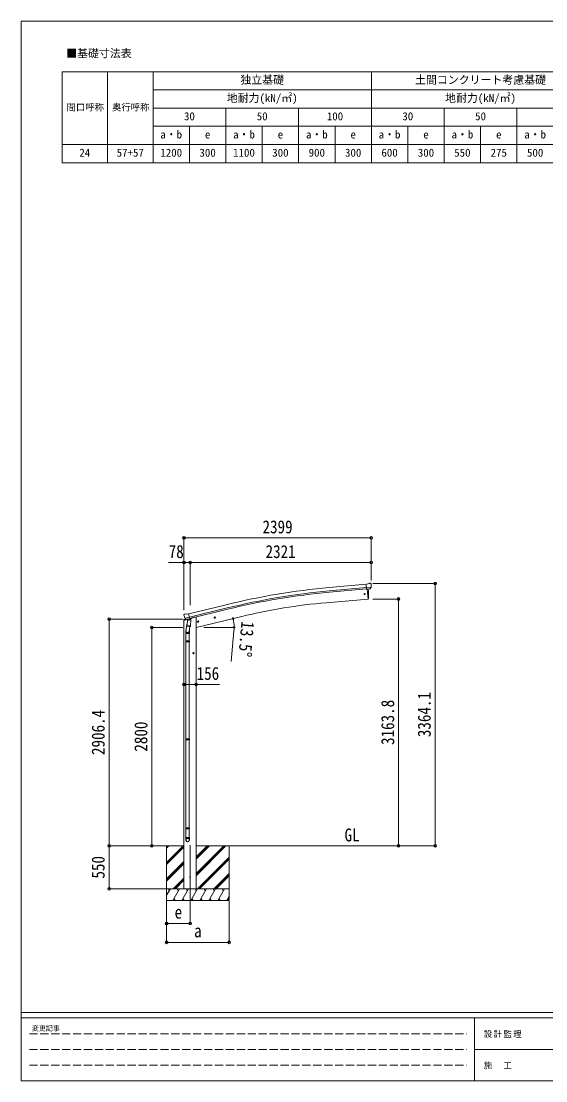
# Model space of a CAD drawing. Units: millimetres at full size, with parts at other scales. Extents: x -9783 to 9892, y -6828 to 6752.
# Drawn here: x -9783 to -3056, y -6828 to 6752 of the extents above; entities that cross this region are included whole.
import ezdxf
from ezdxf.enums import TextEntityAlignment as Align

# ---------------------------------------------------------------- set-up
doc = ezdxf.new("R2010")
doc.units = ezdxf.units.MM
doc.header["$LTSCALE"] = 35
doc.header["$PDMODE"] = 32
doc.header["$PDSIZE"] = 35
doc.linetypes.add('DASHED3', pattern=[4, 3, -1])
for name, color, linetype, lineweight in [('0-0_0', 7, 'Continuous', 9), ('0-1_本体', 4, 'Continuous', 9), ('0-2_部品', 7, 'Continuous', 9), ('0-8_PARTS2', 2, 'Continuous', 9), ('0-A_寸法', 6, 'Continuous', 9), ('1-0_FRAME', 7, 'Continuous', 18), ('F-0_240', 7, 'Continuous', 9)]:
    doc.layers.add(name, color=color, linetype=linetype, lineweight=lineweight)
doc.styles.add('ＭＳ ゴシック', font='')
doc.styles.get('ＭＳ ゴシック').set_extended_font_data('MS Gothic')

msp = doc.modelspace()

# ---------------------------------------------------------------- linework, layer by layer
at = {"layer": '0-0_0', "color": 6}
for p, q in [((-4474.46, -3817.2), (-4474.46, -453.1)), ((-4943.47, -653.4), (-4943.47, -3817.2))]:
    msp.add_line(p, q, dxfattribs=at)
at = {"layer": '0-0_0'}
for p, q in [((-8291.7, -3817.2), (-7695.36, -3817.2)), ((-7917.61, -3817.2), (-7917.61, -4517.2)), ((-7917.61, -4028.42), (-7706.38, -3817.2)), ((-7917.61, -3844.58), (-7890.23, -3817.2)), ((-7917.61, -3830.44), (-7904.37, -3817.2)), ((-7917.61, -4042.57), (-7695.36, -3820.32)), ((-7917.61, -4056.71), (-7695.36, -3834.46)), ((-7539.86, -3817.2), (-5217.77, -3817.2)), ((-7539.86, -4199.46), (-7157.6, -3817.2)), ((-7539.86, -4171.17), (-7185.88, -3817.2)), ((-7539.86, -4185.31), (-7171.74, -3817.2)), ((-7539.86, -3987.33), (-7369.73, -3817.2)), ((-7539.86, -3973.18), (-7383.87, -3817.2)), ((-7539.86, -3959.04), (-7398.01, -3817.2)), ((-7117.61, -3817.2), (-7117.61, -4517.2)), ((-7917.61, -4240.55), (-7695.36, -4018.31)), ((-7917.61, -4254.7), (-7695.36, -4032.45)), ((-7917.61, -4268.84), (-7695.36, -4046.59)), ((-7523.75, -4367.2), (-7117.61, -3961.06)), ((-7509.61, -4367.2), (-7117.61, -3975.2)), ((-7495.47, -4367.2), (-7117.61, -3989.34)), ((-7311.62, -4367.2), (-7117.61, -4173.19)), ((-7297.48, -4367.2), (-7117.61, -4187.33)), ((-7283.34, -4367.2), (-7117.61, -4201.47)), ((-7832.12, -4367.2), (-7695.36, -4230.44)), ((-7817.98, -4367.2), (-7695.36, -4244.58)), ((-7803.84, -4367.2), (-7695.36, -4258.72)), ((-7917.61, -4451.03), (-7869.21, -4367.19)), ((-7117.61, -4367.2), (-7917.61, -4367.2)), ((-7884.21, -4393.18), (-7899.21, -4367.19)), ((-7840.34, -4517.19), (-7753.74, -4367.2)), ((-7768.74, -4393.18), (-7783.75, -4367.2)), ((-7724.88, -4517.2), (-7638.27, -4367.2)), ((-7653.27, -4393.18), (-7668.27, -4367.2)), ((-7609.4, -4517.2), (-7522.8, -4367.2)), ((-7537.8, -4393.18), (-7552.8, -4367.19)), ((-7493.93, -4517.2), (-7407.33, -4367.2)), ((-7422.33, -4393.18), (-7437.33, -4367.2)), ((-7378.46, -4517.2), (-7291.86, -4367.2)), ((-7321.86, -4367.2), (-7306.86, -4393.18)), ((-7262.99, -4517.2), (-7176.39, -4367.2)), ((-7191.39, -4393.18), (-7206.39, -4367.2)), ((-7147.52, -4517.2), (-7117.61, -4465.39)), ((-7917.61, -4517.2), (-7117.61, -4517.2)), ((-7825.35, -4491.22), (-7810.35, -4517.19)), ((-7709.88, -4491.21), (-7694.88, -4517.2)), ((-7594.41, -4491.22), (-7579.41, -4517.2)), ((-7478.94, -4491.22), (-7463.94, -4517.2)), ((-7363.47, -4491.22), (-7348.47, -4517.2)), ((-7248, -4491.22), (-7233, -4517.2)), ((-7132.53, -4491.22), (-7117.53, -4517.2))]:
    msp.add_line(p, q, dxfattribs=at)
at = {"layer": '0-1_本体'}
for p, q in [((-5835.79, -507.2), (-5358.48, -463.88)), ((-5831.89, -550.24), (-5354.77, -506.93)), ((-5830.37, -566.95), (-5353.25, -523.65)), ((-5346.04, -525.81), (-5334.87, -653.41)), ((-5872.82, -700.48), (-5334.87, -653.41)), ((-7635.34, -843.6), (-7152.49, -726.03)), ((-7142.26, -768.02), (-7625.28, -885.52)), ((-7621.33, -901.95), (-7138.29, -784.33)), ((-7695.36, -926.9), (-7695.36, -4367.2)), ((-7559.86, -887.2), (-7593.37, -895.24)), ((-7539.36, -887.2), (-7559.86, -887.2)), ((-7539.86, -1017.2), (-6954.19, -876.59)), ((-7539.36, -887.2), (-7539.36, -4367.2))]:
    msp.add_line(p, q, dxfattribs=at)
at = {"layer": '0-1_本体', "color": 6}
msp.add_line((-7539.36, -1747.38), (-7695.36, -1747.38), dxfattribs=at)
at = {"layer": '0-1_本体'}
for centre, radius, start, end in [((-5021.78, -9475.77), 9005.44, 95.18612, 103.68612), ((-5021.78, -9475.77), 8962.23, 95.18612, 103.68612), ((-5021.78, -9475.77), 8945.44, 95.18612, 103.68612), ((-5227.84, -8068.78), 7396.48, 95.00259, 103.49741)]:
    msp.add_arc(centre, radius, start, end, dxfattribs=at)
at = {"layer": '0-2_部品'}
for p, q in [((-5332.1, -459.43), (-5358.67, -461.76)), ((-5353.01, -526.42), (-5358.67, -461.76)), ((-5295.8, -501.72), (-5354.72, -506.88)), ((-5343.05, -525.55), (-5353.01, -526.42)), ((-5346.04, -525.81), (-5334.87, -653.41)), ((-5332.1, -459.43), (-5320.38, -452.67)), ((-5305.48, -451.08), (-5319.14, -452.27)), ((-5309.44, -522.61), (-5317.15, -523.28)), ((-5307.05, -521.21), (-5296.12, -502.27)), ((-5296.34, -456.83), (-5301.83, -452.23)), ((-5295.28, -458.87), (-5295.16, -460.22)), ((-5334.87, -653.41), (-5332.81, -653.16)), ((-7697.92, -927.52), (-7655.22, -917.26)), ((-7697.92, -920.63), (-7697.92, -927.52)), ((-7696.8, -859.18), (-7696.52, -860.33)), ((-7692.58, -850.61), (-7696.44, -856.9)), ((-7669.42, -911.42), (-7695.62, -917.71)), ((-7689.48, -848.36), (-7676.3, -845.19)), ((-7682.74, -899.49), (-7625.24, -885.68)), ((-7665.89, -914.4), (-7682.27, -899.91)), ((-7661.74, -847.87), (-7675, -845.17)), ((-7663.18, -914.97), (-7655.66, -913.16)), ((-7662.35, -914.86), (-7660.82, -914.49)), ((-7661.74, -847.87), (-7635.81, -841.64)), ((-7660.82, -914.49), (-7624.11, -905.68)), ((-7658.98, -914.72), (-7659.03, -915.46)), ((-7658.27, -916.5), (-7632.46, -922.94)), ((-7651.36, -921.85), (-7656.03, -988.69)), ((-7605.67, -925.05), (-7651.36, -921.85)), ((-7649.58, -918.67), (-7649.81, -921.96)), ((-7630.06, -907.51), (-7631.08, -922.11)), ((-7624.11, -905.68), (-7622.58, -905.32)), ((-7621.03, -903.21), (-7620.08, -903.28)), ((-7620.08, -903.28), (-7606.77, -918.59)), ((-7616.09, -907.87), (-7597.2, -903.34)), ((-7610.34, -991.88), (-7605.67, -925.05)), ((-7606.77, -918.59), (-7607.21, -924.94)), ((-7593.37, -895.16), (-7593.37, -898.47)), ((-7525.05, -944.74), (-7505.6, -940.07)), ((-7520.49, -936.96), (-7522.62, -944.15)), ((-7513.2, -935.21), (-7520.49, -936.96)), ((-7512.99, -952.13), (-7517.66, -932.68)), ((-7508.03, -940.65), (-7513.2, -935.21)), ((-7510.16, -947.85), (-7508.03, -940.65)), ((-7311.13, -893.38), (-7291.68, -888.71)), ((-7306.57, -885.6), (-7308.7, -892.8)), ((-7299.27, -883.85), (-7306.57, -885.6)), ((-7299.07, -900.77), (-7303.74, -881.32)), ((-7294.11, -889.29), (-7299.27, -883.85)), ((-7296.24, -896.49), (-7294.11, -889.29)), ((-7672.36, -1097.25), (-7672.36, -1062.9)), ((-7654.3, -963.92), (-7670.21, -1060.09)), ((-7656.89, -1001.15), (-7656.02, -988.69)), ((-7656.49, -1002.51), (-7656.5, -1002.51)), ((-7610.34, -991.88), (-7656.03, -988.69)), ((-7655.05, -1003.29), (-7613.35, -1006.21)), ((-7618.78, -1005.83), (-7629.51, -1069.41)), ((-7626.36, -1062.6), (-7626.36, -1097.25)), ((-7610.35, -991.88), (-7611.24, -1004.58)), ((-7626.36, -1097.25), (-7672.36, -1097.25)), ((-7672.36, -1193.25), (-7671.36, -1191.25)), ((-7626.36, -1193.25), (-7672.36, -1193.25)), ((-7626.36, -1201.25), (-7672.36, -1201.25)), ((-7627.36, -1191.25), (-7671.36, -1191.25)), ((-7627.36, -1203.25), (-7671.36, -1203.25)), ((-7670.36, -1097.25), (-7670.36, -1191.25)), ((-7670.36, -1203.25), (-7670.36, -2447.44)), ((-7628.36, -1097.25), (-7628.36, -1191.25)), ((-7628.36, -1203.25), (-7628.36, -2447.44)), ((-7626.36, -1193.25), (-7627.36, -1191.25)), ((-7626.36, -1201.25), (-7627.36, -1203.25)), ((-7626.36, -1193.25), (-7626.36, -1201.25)), ((-7563.86, -1347.31), (-7583.86, -1347.31)), ((-7573.86, -1339.81), (-7580.36, -1343.56)), ((-7580.36, -1343.56), (-7580.36, -1351.07)), ((-7580.36, -1351.07), (-7573.86, -1354.82)), ((-7573.86, -1357.31), (-7573.86, -1337.31)), ((-7567.36, -1343.56), (-7573.86, -1339.81)), ((-7672.36, -2449.44), (-7671.36, -2447.44)), ((-7626.36, -2449.44), (-7672.36, -2449.44)), ((-7626.36, -2457.44), (-7672.36, -2457.44)), ((-7627.36, -2447.44), (-7671.36, -2447.44)), ((-7627.36, -2459.44), (-7671.36, -2459.44)), ((-7670.36, -2459.44), (-7670.36, -3587.63)), ((-7628.36, -2459.44), (-7628.36, -3587.63)), ((-7626.36, -2449.44), (-7627.36, -2447.44)), ((-7626.36, -2457.44), (-7627.36, -2459.44)), ((-7626.36, -2449.44), (-7626.36, -2457.44)), ((-7672.36, -3589.63), (-7671.36, -3587.63)), ((-7626.36, -3589.63), (-7672.36, -3589.63)), ((-7626.36, -3597.63), (-7672.36, -3597.63)), ((-7627.36, -3587.63), (-7671.36, -3587.63)), ((-7627.36, -3599.63), (-7671.36, -3599.63)), ((-7670.36, -3599.63), (-7670.36, -3709.63)), ((-7628.36, -3599.63), (-7628.36, -3709.63)), ((-7626.36, -3589.63), (-7627.36, -3587.63)), ((-7626.36, -3597.63), (-7627.36, -3599.63)), ((-7626.36, -3589.63), (-7626.36, -3597.63)), ((-7672.36, -3743.77), (-7672.36, -3709.63)), ((-7626.36, -3709.63), (-7672.36, -3709.63)), ((-7626.36, -3743.77), (-7626.36, -3709.63))]:
    msp.add_line(p, q, dxfattribs=at)
for points in [[(-5343.05, -525.55), (-5342.78, -525.61), (-5317.4, -523.39), (-5317.15, -523.28)], [(-5295.73, -501.09), (-5296.02, -502.07), (-5296.12, -502.27)], [(-7683.01, -898.91), (-7682.43, -899.76), (-7682.27, -899.91)], [(-7630.38, -907.09), (-7630.62, -907.24), (-7655.38, -913.19), (-7655.66, -913.16)], [(-7630.38, -907.09), (-7620.66, -904.76), (-7635.81, -841.64)], [(-7522.62, -944.15), (-7517.46, -949.6), (-7510.16, -947.85)], [(-7308.7, -892.8), (-7303.54, -898.24), (-7296.24, -896.49)], [(-7672.36, -1193.25), (-7672.36, -1201.25), (-7671.36, -1203.25)], [(-7573.86, -1354.82), (-7567.36, -1351.07), (-7567.36, -1343.56)], [(-7672.36, -2449.44), (-7672.36, -2457.44), (-7671.36, -2459.44)], [(-7672.36, -3589.63), (-7672.36, -3597.63), (-7671.36, -3599.63)]]:
    msp.add_lwpolyline(points, dxfattribs=at)
for centre, radius in [((-5380.56, -590.15), 6.5), ((-7515.33, -942.4), 8.5), ((-7515.33, -942.4), 7.7), ((-7515.33, -942.4), 6.5), ((-7301.41, -891.04), 8.5), ((-7301.41, -891.04), 7.7), ((-7301.41, -891.04), 6.5), ((-7573.86, -1347.31), 8.5), ((-7573.86, -1347.31), 7.7), ((-7573.86, -1347.31), 6.5)]:
    msp.add_circle(centre, radius, dxfattribs=at)
at = {"layer": '0-2_部品', "color": 4}
msp.add_circle((-7617.36, -4217.2), 4.5, dxfattribs=at)
at = {"layer": '0-2_部品'}
for centre, radius, start, end in [((-6228.64, -597.6), 900, 356.63919, 4.64986), ((-5318.88, -455.26), 3, 95, 120), ((-5305.04, -456.06), 5, 50.00648, 94.99352), ((-5496.79, -477.86), 202.4, 353.4085, 5), ((-5333.18, -650.18), 3, 277, 356.63919), ((-7694.92, -920.63), 3, 103.5, 180), ((-7499.72, -813.08), 202.4, 193.5, 205.09125), ((-7688.32, -853.22), 5, 103.5, 148.5), ((-7675.6, -848.11), 3, 78.5, 103.5), ((-7662.46, -914.38), 0.5, 248.23754, 283.5), ((-7659.48, -914.69), 0.5, 356, 103.5), ((-7658.03, -915.53), 1, 176, 256), ((-7632.11, -921.97), 1.03, 250.03897, 351.96569), ((-7629.46, -907.59), 0.604, 100.59842, 172.20595), ((-7622.7, -904.83), 0.5, 283.5, 318.76246), ((-7598.37, -898.47), 5, 283.5, 0), ((-7642.36, -1062.9), 30, 177.45142, 180), ((-7654.95, -1001.33), 1.95, 175.04017, 217.47766), ((-7654.91, -1001.3), 2, 217.40962, 266), ((-7613.21, -1004.21), 2, 266, 349.46843)]:
    msp.add_arc(centre, radius, start, end, dxfattribs=at)
for centre, major_axis, ratio, start_param, end_param in [((-5309.71, -519.61), (1.62, -2.54), 0.997631, 5.80419048, 5.89294842), ((-5309.78, -519.5), (-3.5, 2.17), 0.650902, 2.11455212, 2.18736272), ((-5309.65, -519.7), (1.62, -2.54), 0.997631, 5.96575902, 6.76218013), ((-5290.95, -454.83), (-15.35, 3.44), 0.101033, 5.97514262, 5.97537366), ((-5298.27, -459.13), (2.71, -1.31), 0.997474, 0.53665673, 1.32256522), ((-7693.88, -858.47), (-1.57, -2.57), 0.99628, 4.71238898, 5.49965061), ((-7663.9, -912.14), (-0.73, -2.92), 0.997631, 5.80419048, 6.60061159), ((-7663.85, -911.92), (2.63, 3.16), 0.650902, 4.09582259, 4.16863319), ((-7663.88, -912.04), (-0.73, -2.92), 0.997631, 0.39023689, 0.47899483), ((-7649.36, -1062.6), (23, 0), 0.996195, 2.55602575, 6.56630284), ((-7649.36, -1062.6), (21, 0), 0.996195, 2.93491471, 5.95123941), ((-7649.36, -3742.03), (-23, 0), 0.996195, 3.14159265, 6.28318531), ((-7649.36, -3743.77), (-23, 0), 0.996195, 3.14159265, 6.28318531), ((-7649.36, -3743.77), (0, -23.43), 0.981806, 4.71238898, 7.85398163)]:
    msp.add_ellipse(centre, major_axis=major_axis, ratio=ratio, start_param=start_param, end_param=end_param, dxfattribs=at)
msp.add_ellipse((-7649.36, -3743.77), major_axis=(21, 0), ratio=0.996195, dxfattribs=at)
at = {"layer": '0-8_PARTS2'}
msp.add_line((-7617.36, -3807.99), (-7617.36, -4567.2), dxfattribs=at)
at = {"layer": '0-A_寸法'}
for p, q in [((-7695.36, 131.16), (-7695.36, -185.46)), ((-7695.36, 131.16), (-5296.36, 131.16)), ((-5296.36, 131.16), (-5296.36, -185.46)), ((-7695.36, -185.46), (-7895.36, -185.46)), ((-7695.36, -185.46), (-7695.36, -797.68)), ((-7695.36, -185.46), (-7617.36, -185.46)), ((-7617.36, -185.46), (-7617.36, -733.31)), ((-7617.36, -185.46), (-5296.36, -185.46)), ((-5296.36, -185.46), (-5296.36, -414.46)), ((-4474.46, -453.1), (-5272.3, -453.1)), ((-4943.47, -653.4), (-5272.3, -653.4)), ((-8655.94, -910.8), (-7710.85, -910.8)), ((-8655.94, -3817.2), (-8655.94, -910.8)), ((-8107.97, -1017.2), (-7710.85, -1017.2)), ((-8107.97, -3817.2), (-8107.97, -1017.2)), ((-7438.86, -1017.2), (-7052.01, -1017.2)), ((-7054.86, -1059.66), (-7089.22, -1452.15)), ((-7539.36, -1747.38), (-7239.36, -1747.38)), ((-8655.94, -3817.2), (-7927.82, -3817.2)), ((-8655.94, -4367.2), (-8655.94, -3817.2)), ((-4943.47, -3817.2), (-5272.3, -3817.2)), ((-4474.46, -3817.2), (-4943.47, -3817.2)), ((-8655.94, -4367.2), (-7927.82, -4367.2)), ((-7917.61, -5053.56), (-7917.61, -4524.61)), ((-7917.61, -4813.58), (-7917.61, -4524.61)), ((-7617.36, -4813.58), (-7617.36, -4524.61)), ((-7117.61, -5053.56), (-7117.61, -4524.61)), ((-7617.36, -4813.58), (-7917.61, -4813.58)), ((-7917.61, -5053.56), (-7117.61, -5053.56))]:
    msp.add_line(p, q, dxfattribs=at)
for centre in [(-7066.46, -903.54), (-7053.01, -1017.2)]:
    msp.add_circle(centre, 10.62, dxfattribs=at)
for start, end in [(0, 13.5), (354.99678, 0)]:
    msp.add_arc((-7539.86, -1017.2), 486.86, start, end, dxfattribs=at)
for p in [(-7695.36, 131.16), (-5296.36, 131.16), (-7695.36, -185.46), (-7617.36, -185.46), (-5296.36, -185.46), (-4474.46, -453.1), (-4943.47, -653.4), (-8655.94, -910.8), (-8107.97, -1017.2), (-7695.36, -1747.38), (-7539.36, -1747.38), (-8655.94, -3817.2), (-8107.97, -3817.2), (-4943.47, -3817.2), (-4474.46, -3817.2), (-8655.94, -4367.2), (-7917.61, -4813.58), (-7617.36, -4813.58), (-7917.61, -5053.56), (-7117.61, -5053.56)]:
    msp.add_point(p, dxfattribs=at)
at = {"layer": '1-0_FRAME'}
for p, q in [((-9258.83, 6104.51), (-2492.16, 6104.51)), ((-9258.83, 6104.51), (-9258.83, 4937.84)), ((-8675.49, 6104.51), (-8675.49, 4937.84)), ((-5292.16, 6104.51), (-5292.16, 4937.84)), ((-8092.16, 5871.18), (-2492.16, 5871.18)), ((-8092.16, 5637.84), (-2492.16, 5637.84)), ((-4358.83, 5637.84), (-4358.83, 4937.84)), ((-8092.16, 5404.51), (-2492.16, 5404.51)), ((-3892.16, 5404.51), (-3892.16, 4937.84))]:
    msp.add_line(p, q, dxfattribs=at)
for points in [[(-8092.16, 6104.51), (-8092.16, 5871.18), (-8092.16, 5171.18), (-8092.16, 4937.84)], [(-7158.83, 5637.84), (-7158.83, 5404.51), (-7158.83, 4937.84)], [(-6225.49, 5637.84), (-6225.49, 5404.51), (-6225.49, 4937.84)], [(-3425.49, 5637.84), (-3425.49, 5171.18), (-3425.49, 4937.84)], [(-7625.49, 5404.51), (-7625.49, 5171.18), (-7625.49, 4937.84)], [(-6692.16, 5404.51), (-6692.16, 5171.18), (-6692.16, 4937.84)], [(-5758.83, 5404.51), (-5758.83, 5171.18), (-5758.83, 4937.84)], [(-4825.49, 5404.51), (-4825.49, 5171.18), (-4825.49, 4937.84)], [(-9258.83, 5171.18), (-8092.16, 5171.18), (-2492.16, 5171.18)], [(-9258.83, 4937.84), (-8675.49, 4937.84), (-5292.16, 4937.84), (-3425.49, 4937.84), (-2492.16, 4937.84)]]:
    msp.add_lwpolyline(points, dxfattribs=at)
at = {"layer": 'F-0_240', "color": 5}
for p, q in [((-9783.03, 6751.9), (-9783.03, -6828.1)), ((-9783.03, 6751.9), (9396.97, 6751.9)), ((-9783.03, -5953.1), (9396.97, -5953.1)), ((-9783.03, -6023.1), (6285.75, -6023.1)), ((-3969.25, -6023.1), (-3969.25, -6828.1)), ((-3969.25, -6425.6), (3205.75, -6425.6)), ((-9783.03, -6828.1), (9396.97, -6828.1))]:
    msp.add_line(p, q, dxfattribs=at)
at = {"layer": 'F-0_240', "color": 4, "linetype": 'DASHED3'}
for p, q in [((-9678.03, -6224.35), (-4074.25, -6224.35)), ((-9678.03, -6425.6), (-4074.25, -6425.6)), ((-9678.03, -6626.85), (-4074.25, -6626.85))]:
    msp.add_line(p, q, dxfattribs=at)

# ---------------------------------------------------------------- texts
at = {"layer": '0-0_0', "style": 'ＭＳ ゴシック', "width": 0.85}
msp.add_text('GL', height=166.8, dxfattribs=at).set_placement((-5636.41, -3810.26), align=Align.BOTTOM_LEFT)
at = {"layer": '0-A_寸法', "color": 7, "style": 'ＭＳ ゴシック', "width": 0.85}
for s, p in [('2399', (-6688.36, 138.16)), ('78', (-7891.61, -178.46)), ('2321', (-6649.36, -178.46)), ('156', (-7533.74, -1740.38)), ('e', (-7815.74, -4799.21)), ('a', (-7565.74, -5039.19))]:
    msp.add_text(s, height=166.8, dxfattribs=at).set_placement(p, align=Align.BOTTOM_LEFT)
for s, rotation, p in [('13.5°', 264.997, (-7007.71, -929.52)), ('3364.1', 90, (-4481.46, -2423.9)), ('3163.8', 90, (-4950.47, -2524.05)), ('2906.4', 90, (-8662.94, -2652.75)), ('2800', 90, (-8114.97, -2609.7)), ('550', 90, (-8662.94, -4236.57))]:
    msp.add_text(s, height=166.8, rotation=rotation, dxfattribs=at).set_placement(p, align=Align.BOTTOM_LEFT)
at = {"layer": '1-0_FRAME', "style": 'ＭＳ ゴシック'}
for s, height, p in [('■基礎寸法表', 102.6, (-9205.98, 6257.85)), ('独立基礎', 102.6, (-6972.16, 5917.84)), ('土間コンクリート考慮基礎', 102.6, (-4732.16, 5917.84)), ('地耐力(kN/㎡)', 102.6, (-7147.16, 5684.51)), ('地耐力(kN/㎡)', 102.6, (-4347.16, 5684.51)), ('間口呼称', 85.53, (-9200.49, 5579.51)), ('奥行呼称', 85.53, (-8617.16, 5579.51)), ('30', 102.6, (-7695.49, 5451.18)), ('50', 102.6, (-6762.16, 5451.18)), ('100', 102.6, (-5863.83, 5451.18)), ('30', 102.6, (-4895.49, 5451.18)), ('50', 102.6, (-3962.16, 5451.18)), ('a・b', 102.6, (-7998.83, 5217.84)), ('e', 102.6, (-7427.16, 5217.84)), ('a・b', 102.6, (-7065.49, 5217.84)), ('e', 102.6, (-6493.83, 5217.84)), ('a・b', 102.6, (-6132.16, 5217.84)), ('e', 102.6, (-5560.49, 5217.84)), ('a・b', 102.6, (-5198.83, 5217.84)), ('e', 102.6, (-4627.16, 5217.84)), ('a・b', 102.6, (-4265.49, 5217.84)), ('e', 102.6, (-3693.83, 5217.84)), ('a・b', 102.6, (-3332.16, 5217.84)), ('24', 102.6, (-9037.16, 4984.51)), ('57+57', 102.6, (-8558.83, 4984.51)), ('1200', 102.6, (-7998.83, 4984.51)), ('300', 102.6, (-7497.16, 4984.51)), ('1100', 102.6, (-7065.49, 4984.51)), ('300', 102.6, (-6563.83, 4984.51)), ('900', 102.6, (-6097.16, 4984.51)), ('300', 102.6, (-5630.49, 4984.51)), ('600', 102.6, (-5163.83, 4984.51)), ('300', 102.6, (-4697.16, 4984.51)), ('550', 102.6, (-4230.49, 4984.51)), ('275', 102.6, (-3763.83, 4984.51)), ('500', 102.6, (-3297.16, 4984.51))]:
    msp.add_text(s, height=height, dxfattribs=at).set_placement(p, align=Align.BOTTOM_LEFT)
at = {"layer": 'F-0_240', "style": 'ＭＳ ゴシック'}
msp.add_text('変更記事', height=64.15, dxfattribs=at).set_placement((-9646.27, -6206.85), align=Align.BOTTOM_LEFT)
at = {"layer": 'F-0_240', "char_height": 76.98, "attachment_point": 7, "style": 'ＭＳ ゴシック'}
for s, insert in [('\\T1.17;設計監理', (-3851.04, -6276.85)), ('\\T1.17;施\u3000工', (-3851.04, -6679.35))]:
    msp.add_mtext(s, dxfattribs=dict(at, insert=insert))

doc.saveas('drawing.dxf')
